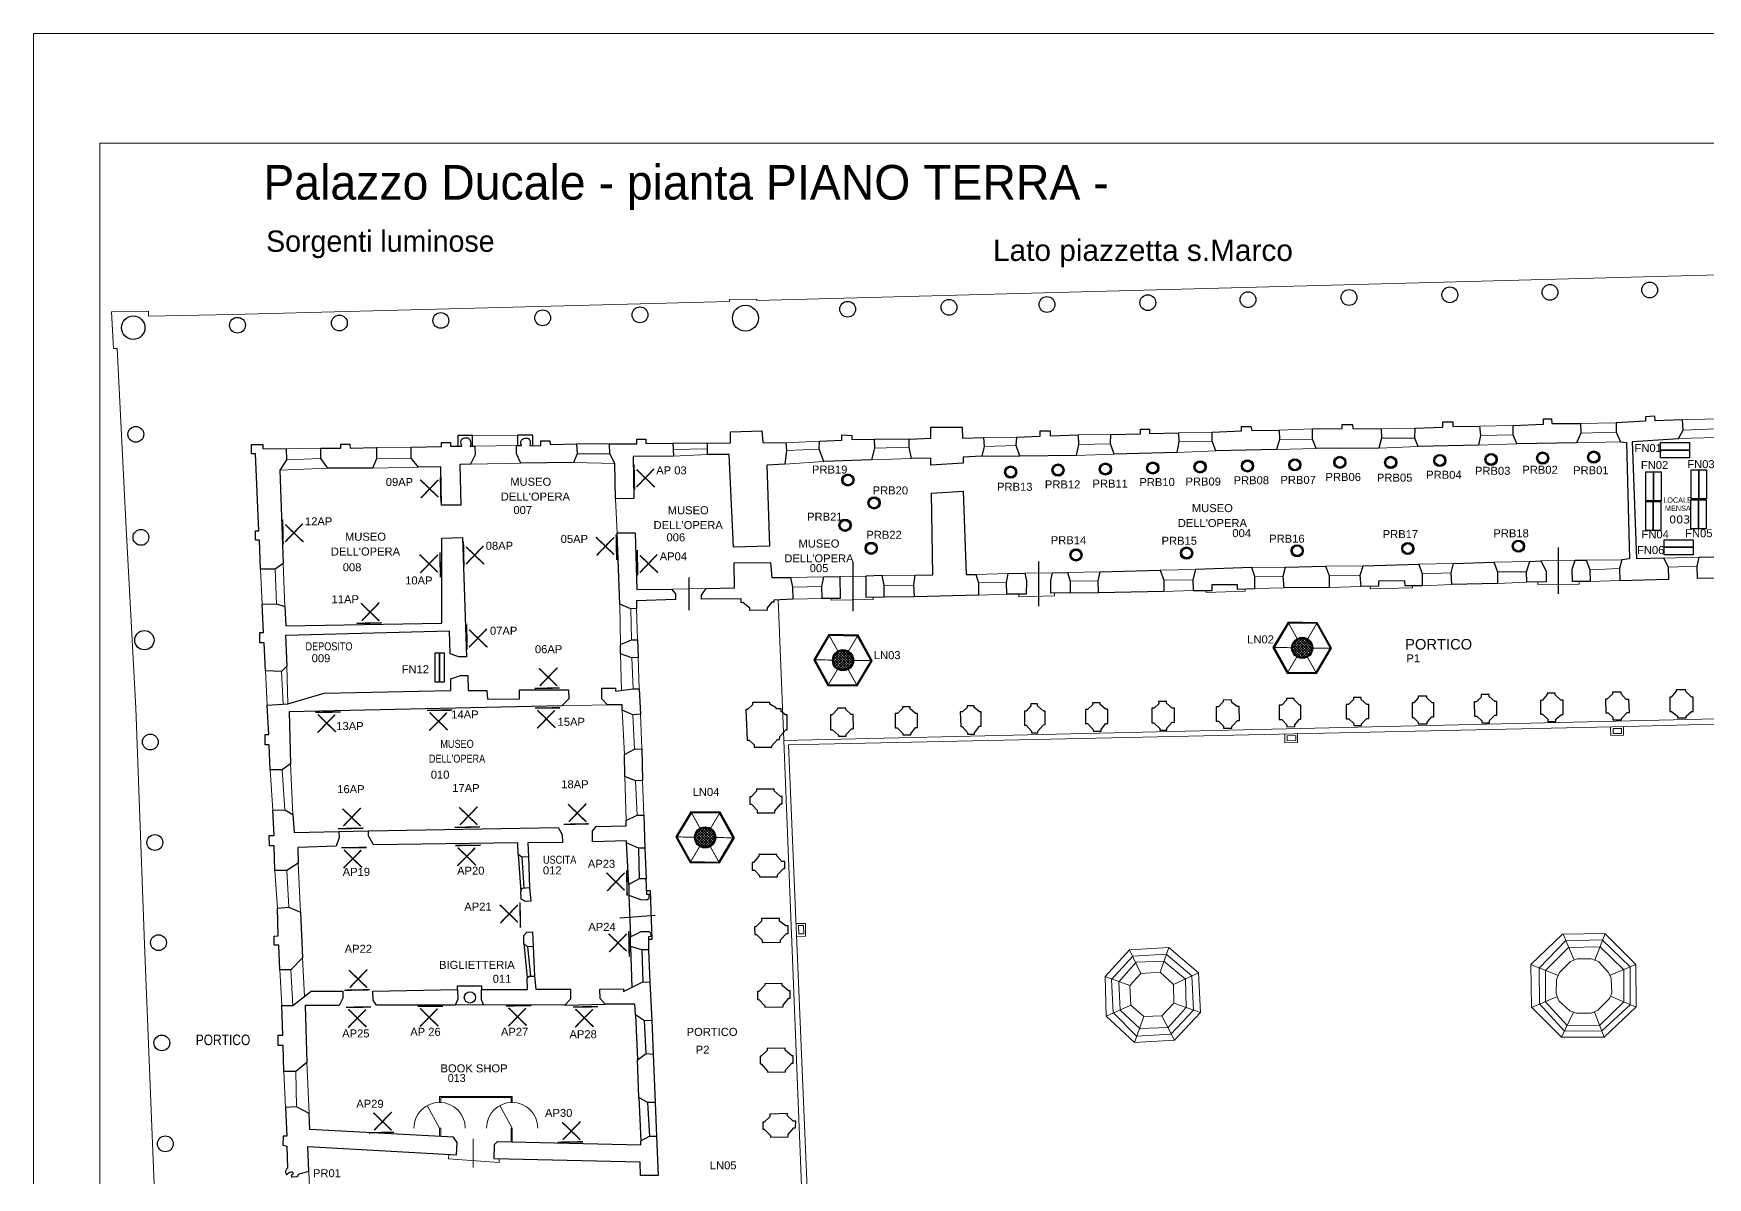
# Model space of a CAD drawing. Header units: millimetres. Extents: x 0 to 5920, y 0 to 7170.
# Drawn here: x 0 to 3138, y 5025 to 7170 of the extents above; entities that cross this region are included whole.
import ezdxf
from ezdxf.enums import TextEntityAlignment as Align

# ---------------------------------------------------------------- set-up
doc = ezdxf.new("R2010")
doc.units = ezdxf.units.MM
for name, color, linetype, lineweight in [('_sottile', 253, 'Continuous', 5), ('LAMPADINE', 30, 'Continuous', 30), ('muri', 7, 'Continuous', 9), ('num.vani', 66, 'Continuous', 9)]:
    doc.layers.add(name, color=color, linetype=linetype, lineweight=lineweight)
doc.styles.add('ducale_200', font='arial.ttf', dxfattribs={"height": 1})

# ---------------------------------------------------------------- blocks, each defined once
blk = doc.blocks.new('re')
at = {"const_width": 0.3}
for points in [[(51.55, 419.05), (51.66, 413.81)], [(55.72, 418.12), (52.08, 414.34)], [(52.09, 417.95), (55.87, 414.31)]]:
    blk.add_lwpolyline(points, dxfattribs=at)
blk = doc.blocks.new('FB')
h = blk.add_hatch(color=256)
edge = h.paths.add_edge_path(flags=16)
edge.add_arc((323.34, 430.98), 1.01, 0, 360)
edge = h.paths.add_edge_path()
edge.add_arc((323.34, 430.98), 1.27, 0, 360)
for radius in [1.27, 1.01]:
    blk.add_circle((323.34, 430.98), radius)

msp = doc.modelspace()

# ---------------------------------------------------------------- hatches: boundary and pattern name
at = {"layer": 'LAMPADINE'}
h = msp.add_hatch(color=256, dxfattribs=at)
h.paths.add_polyline_path([(2404, 5972.1), (2431.1, 6017.5), (2405.4, 6063.7), (2352.5, 6064.5), (2325.3, 6019.1), (2351.1, 5972.9)], flags=16)
h.paths.add_polyline_path([(2405, 5970.3), (2433.2, 6017.5), (2406.4, 6065.5), (2351.5, 6066.4), (2323.2, 6019.2), (2350, 5971.1)])
h = msp.add_hatch(color=256, dxfattribs=at)
h.paths.add_polyline_path([(1543.1, 5948.9), (1570.3, 5994.3), (1544.5, 6040.5), (1491.6, 6041.3), (1464.5, 5995.9), (1490.2, 5949.7)], flags=16)
h.paths.add_polyline_path([(1544.1, 5947.1), (1572.3, 5994.3), (1545.6, 6042.3), (1490.6, 6043.2), (1462.4, 5996), (1489.1, 5947.9)])
at = {"layer": 'LAMPADINE', "linetype": 'Continuous'}
h = msp.add_hatch(color=256, dxfattribs=at)
h.paths.add_polyline_path([(2398, 6018.3, 1), (2358.4, 6018.3, 1)])
h.paths.add_polyline_path([(2360.3, 6018.3, -1), (2396.2, 6018.3, -1)], flags=16)
h = msp.add_hatch(dxfattribs=at)
h.set_pattern_fill('ANSI37', color=256, scale=29.043565, style=0)
h.set_pattern_definition([(45, (-274.5195, 3609.3185), (-2.5671127, 2.5671127), []), (135, (-274.5195, 3609.3185), (-2.5671127, -2.5671127), [])])
edge = h.paths.add_edge_path()
edge.add_arc((2378.2, 6018.3), 17.9, 0, 360)
h = msp.add_hatch(color=256, dxfattribs=at)
h.paths.add_polyline_path([(1537.1, 5995.1, 1), (1497.6, 5995.1, 1)])
h.paths.add_polyline_path([(1499.4, 5995.1, -1), (1535.3, 5995.1, -1)], flags=16)
h = msp.add_hatch(dxfattribs=at)
h.set_pattern_fill('ANSI37', color=256, scale=29.043565, style=0)
h.set_pattern_definition([(45, (-1135.3867, 3586.119), (-2.5671127, 2.5671127), []), (135, (-1135.3867, 3586.119), (-2.5671127, -2.5671127), [])])
edge = h.paths.add_edge_path()
edge.add_arc((1517.4, 5995.1), 17.9, 0, 360)
at = {"layer": 'LAMPADINE'}
h = msp.add_hatch(color=256, dxfattribs=at)
h.paths.add_polyline_path([(1284.7, 5616.9), (1311.8, 5662.3), (1286.1, 5708.6), (1233.2, 5709.4), (1206, 5663.9), (1231.8, 5617.7)], flags=16)
h.paths.add_polyline_path([(1285.7, 5615.1), (1313.9, 5662.3), (1287.2, 5710.3), (1232.2, 5711.2), (1204, 5664), (1230.7, 5615.9)])
at = {"layer": 'LAMPADINE', "linetype": 'Continuous'}
h = msp.add_hatch(color=256, dxfattribs=at)
h.paths.add_polyline_path([(1278.7, 5663.1, 1), (1239.1, 5663.1, 1)])
h.paths.add_polyline_path([(1241, 5663.1, -1), (1276.9, 5663.1, -1)], flags=16)
h = msp.add_hatch(dxfattribs=at)
h.set_pattern_fill('ANSI37', color=256, scale=29.043565, style=0)
h.set_pattern_definition([(45, (-1393.8022, 3254.141), (-2.5671127, 2.5671127), []), (135, (-1393.8022, 3254.141), (-2.5671127, -2.5671127), [])])
edge = h.paths.add_edge_path()
edge.add_arc((1258.9, 5663.1), 17.9, 0, 360)

# ---------------------------------------------------------------- linework, layer by layer
at = {"layer": '_sottile'}
for p, q in [((3064.4, 6169.9), (3118.3, 6171.7)), ((1406.5, 5844.9), (1396, 6108.3)), ((738.2, 5160.4), (761.2, 5118.2)), ((761.2, 5177.4), (897.2, 5177.4)), ((761.2, 5166.3), (761.2, 5177.4)), ((761.2, 5166.3), (763.4, 5166.3)), ((763.4, 5166.3), (763.4, 5175.2)), ((763.4, 5175.2), (895.1, 5175.2)), ((874.1, 5160.4), (897.2, 5118.2)), ((895.1, 5175.2), (895.1, 5166.3)), ((895.1, 5166.3), (897.2, 5166.3)), ((897.2, 5177.4), (897.2, 5166.3)), ((761.2, 5102.5), (761.2, 5118.2)), ((761.2, 5118.2), (763.4, 5118.2)), ((763.4, 5102.5), (763.4, 5118.2)), ((895.1, 5118.2), (895.1, 5092.1)), ((895.1, 5118.2), (897.2, 5118.2)), ((897.2, 5118.2), (897.2, 5092.1))]:
    msp.add_line(p, q, dxfattribs=at)
for points in [[(290.6, 3409.9), (208.1, 5463.2), (192, 5905.5), (173.7, 6242.4), (156.9, 6579.3), (150, 6579.3), (146.2, 6648.1), (215.7, 6649.6), (215.7, 6640.4), (373.1, 6643.5), (1304.7, 6667.9), (1304.7, 6671.4), (1356.1, 6672.1), (1356.1, 6669.5), (3556.3, 6728.3)], [(2710.7, 6434.2), (2773.7, 6435.3)], [(2899.7, 6439.1), (2966.6, 6440.3)], [(3091.1, 6445.6), (3154.5, 6447.9)], [(907.4, 6416.8), (822.7, 6416.4)], [(1198.1, 6402.1), (1263.1, 6402.1)], [(1410.5, 6402.8), (1473.1, 6405.9)], [(1575.5, 6409.7), (1641.2, 6409.7)], [(1781, 6412.8), (1842.9, 6413.5)], [(1958.2, 6417.4), (2019.3, 6418.1)], [(2146.1, 6421.2), (2209.5, 6422.7)], [(2146.9, 6404.4), (2209.5, 6405.9)], [(2334.8, 6426.5), (2397.5, 6428.8)], [(2397.5, 6409.7), (2335.6, 6409)], [(2525.8, 6428.8), (2590, 6430.3)], [(2526.6, 6411.2), (2589.2, 6411.2)], [(2712.2, 6416.6), (2773.7, 6417.7)], [(2892.5, 6402.8), (2975, 6404.4)], [(2900.5, 6420.8), (2966.6, 6422.7)], [(3083.5, 6410.5), (3155.2, 6412.5)], [(3091.9, 6426.5), (3154.9, 6429)], [(473.9, 6391.4), (538.5, 6392.5)], [(538.9, 6373.1), (474.2, 6371)], [(643.1, 6393.7), (708.1, 6394.4)], [(708.1, 6374.2), (643.1, 6372.7)], [(905.5, 6397.5), (827.2, 6396.7)], [(1017.8, 6400.9), (1079.7, 6400.6)], [(1019, 6382.2), (1080.5, 6382.2)], [(1198.9, 6389.9), (1263.1, 6391.4)], [(1263.1, 6380.7), (1199.6, 6377.6)], [(1411.3, 6388.3), (1472.4, 6390.6)], [(1570.9, 6370.8), (1645.8, 6373.1)], [(1641.2, 6394.4), (1576.3, 6392.9)], [(1777.9, 6377.6), (1849, 6377.6)], [(1781.7, 6396), (1842.1, 6397.5)], [(2025.4, 6381.5), (1954.4, 6379.2)], [(1959, 6399.8), (2018.6, 6400.6)], [(2143.1, 6384.5), (2216.4, 6387.6)], [(2330.2, 6389.9), (2404.3, 6392.2)], [(2595.3, 6396), (2522, 6392.9)], [(2708.4, 6398.3), (2780.6, 6400.6)], [(551.8, 6355.1), (462, 6351.7)], [(635.5, 6355.1), (721.8, 6357)], [(913.2, 6364.3), (819.6, 6362.7)], [(1012.5, 6365.8), (1089.6, 6363.9)], [(1408.2, 6362.4), (1481.5, 6367.7)], [(1091.2, 6297.4), (1094.2, 6234)], [(2825.6, 6181.3), (2889.8, 6182.5)], [(2910.4, 6182.8), (2977.3, 6183.6)], [(3056, 6186.7), (3122.2, 6188.6)], [(425.8, 6165.8), (428.9, 6100.3)], [(453.3, 6166), (455.8, 6101.1)], [(468.3, 6176.5), (470.9, 6095.8)], [(1418.9, 6150), (1481.5, 6151.5)], [(1511.3, 6152.3), (1560.2, 6153)], [(1590.8, 6153.8), (1652.6, 6154.6)], [(1766.5, 6156.1), (1826.8, 6157.6)], [(1858.1, 6158.4), (1910.1, 6159.2)], [(1938.4, 6159.9), (1999.5, 6160.7)], [(2111.8, 6163.7), (2177.8, 6165.3)], [(2283.6, 6169.1), (2347, 6169.9)], [(2289, 6152.3), (2342.5, 6153)], [(2421.9, 6171.4), (2492.2, 6172.1)], [(2486.8, 6154.6), (2428.8, 6153.8)], [(2596.8, 6175.2), (2661.8, 6176.3)], [(2603, 6156.9), (2657.6, 6158.8)], [(2737, 6179), (2805, 6180.5)], [(2798.5, 6161.1), (2743.9, 6160.7)], [(2917.3, 6164.9), (2972.7, 6166.8)], [(1195.8, 6128.6), (1260.8, 6129.4)], [(1477.7, 6133.2), (1422.7, 6132.4)], [(1594.6, 6135.5), (1650.4, 6135.7)], [(1771.1, 6140.1), (1823.8, 6140.8)], [(1914.1, 6121.2), (1914.1, 6115.6), (1846.9, 6114.3), (1847.1, 6119.1)], [(1942.9, 6143.1), (1995.6, 6143.9)], [(1996.4, 6121.7), (1942.9, 6121.7)], [(2173.3, 6145.8), (2118.6, 6145.4)], [(2118.6, 6124), (2173.6, 6125.9)], [(2271, 6129), (2271, 6124.4), (2198.1, 6122.1), (2198.1, 6125.9)], [(2344, 6130.9), (2289.4, 6129.4)], [(2428.8, 6131.7), (2488.4, 6133.2)], [(2584.6, 6134.7), (2584.6, 6130.6), (2505.7, 6129.1), (2505.7, 6133.4)], [(2603, 6134.7), (2658.7, 6137)], [(2744.3, 6138.9), (2799.3, 6141.6)], [(2897.1, 6142.7), (2897.1, 6137.8), (2819.5, 6136.8), (2819.5, 6141.8)], [(2917.7, 6142.7), (2973.5, 6144.6)], [(1098.8, 6100.3), (1100.3, 6024.7)], [(1119.4, 6091.2), (1121, 6033.1)], [(1130.1, 6091.9), (1132.4, 6033.1)], [(1423.5, 6109.5), (1478.5, 6111)], [(1574, 6113.6), (1574, 6109.2), (1495.3, 6107.5), (1495.3, 6111)], [(1594.6, 6114.1), (1651.1, 6114.1)], [(1771.1, 6117.1), (1824.5, 6118.7)], [(1100.3, 6007.1), (1102.3, 5938.5)], [(1121.7, 5999.5), (1124.3, 5941.7)], [(1133.2, 6000.3), (1135.5, 5941.4)], [(435, 5975.1), (438, 5910.9)], [(464.8, 5974.3), (467.8, 5912.6)], [(474.7, 5984.2), (477, 5913.2)], [(990.3, 5909.4), (1075.9, 5911.7)], [(1103.4, 5901.7), (1108, 5818.5)], [(1123.3, 5892.6), (1126.3, 5828.4)], [(1137.8, 5894.1), (1140.1, 5829.1)], [(3654.1, 4350.2), (3060.5, 4341), (2816.1, 4331.9), (1470.8, 4289.9), (1451, 4726.1), (1406.5, 5844.9), (3558.2, 5894.6)], [(1415.5, 5836.8), (2164.9, 5852.8), (2986.8, 5871.2), (3547.2, 5886.1), (3564.5, 5371.1), (3539.5, 5370.5), (3541.8, 5240.7), (3531.6, 5240.7), (3531.6, 5215.5), (3507.4, 5215.2), (3511, 5126.6), (3534.7, 5126.9), (3534.9, 5099.4)], [(2980.1, 5871), (2980.1, 5854.7), (2956.5, 5854.2), (2956.2, 5870.2)], [(1415.5, 5836.8), (1447.9, 5064.3)], [(2369.5, 5857.4), (2369.5, 5841.1), (2345.8, 5840.6), (2345.5, 5856.6)], [(2365.9, 5853.8), (2365.9, 5844.4), (2350.1, 5844.2), (2350.1, 5853.6), (2365.9, 5853.8)], [(2976.6, 5867.4), (2976.6, 5858), (2960.8, 5857.7), (2960.8, 5867.1), (2976.6, 5867.4)], [(443.4, 5789.4), (448.7, 5713.8)], [(466.3, 5789.4), (470.9, 5714.6)], [(481.6, 5800.9), (486.2, 5706.2)], [(1108.7, 5777.2), (1111, 5694.7)], [(1131.7, 5704.6), (1128.6, 5768.8)], [(1141.6, 5769.6), (1143.9, 5704.6)], [(452.5, 5600.7), (457.1, 5530.5)], [(474.7, 5600.7), (478.5, 5532)], [(500.7, 5522.8), (496.1, 5614.5)], [(1429.5, 5501.4), (1446.8, 5501.4), (1447.3, 5477.7), (1430.6, 5477.4)], [(1434, 5497.8), (1443.5, 5497.8), (1443.7, 5482), (1434.3, 5482), (1434, 5497.8)], [(3003.2, 5425), (3004, 5345.6), (2944.4, 5288.3), (2864.2, 5288.3), (2807.7, 5344.8), (2806.9, 5425), (2865.7, 5481.6), (2945.2, 5483.1), (3003.2, 5425)], [(2992.6, 5420.5), (2992.6, 5349.4), (2939.8, 5300.5), (2869.6, 5299.8), (2823, 5350.9), (2822.2, 5418.2), (2871.9, 5469.3), (2940.6, 5470.9), (2992.6, 5420.5)], [(2867.3, 5481.6), (2887.9, 5432.7)], [(2946, 5483.1), (2926.9, 5432.7)], [(504.5, 5437.3), (507.8, 5364.7)], [(2183.6, 5409), (2187.4, 5334.9), (2138.5, 5282.9), (2063.6, 5278.4), (2010.9, 5328), (2008.6, 5402.1), (2054.5, 5452.5), (2127.8, 5456.4), (2183.6, 5409)], [(2171.3, 5403.6), (2174.4, 5339.5), (2131.6, 5294.4), (2067.5, 5290.6), (2023.9, 5334.9), (2020.9, 5396.8), (2060.6, 5440.3), (2123.2, 5444.1), (2171.3, 5403.6)], [(2159.1, 5397.5), (2160.7, 5344.1), (2127, 5306.6), (2073.6, 5305.1), (2036.9, 5339.5), (2034.6, 5392.2), (2066.7, 5428.9), (2118.6, 5431.1), (2159.1, 5397.5)], [(2054.5, 5452.5), (2075.9, 5408.2)], [(2127.8, 5456.4), (2111.8, 5410.5)], [(2981.1, 5415.1), (2981.1, 5354.8), (2936, 5311.2), (2874.9, 5310.4), (2834.4, 5354.8), (2834.4, 5413.6), (2877.2, 5456.4), (2936.8, 5457.9), (2981.1, 5415.1)], [(2952.1, 5409.8), (2957.4, 5399.1), (2958.2, 5370.8), (2954.4, 5360.9), (2932.2, 5339.5), (2920, 5333.4), (2892.5, 5333.4), (2879.5, 5338), (2858.9, 5357), (2854.3, 5370), (2855, 5396.8), (2860.4, 5409.8), (2881, 5430.4), (2893.2, 5435.7), (2920, 5435.7), (2933.7, 5430.4), (2952.1, 5409.8)], [(461.7, 5415.1), (465.5, 5347.9)], [(482.3, 5415.1), (486.2, 5347.9)], [(2008.6, 5402.1), (2055.2, 5385.3)], [(2137, 5387.6), (2137.7, 5352.5), (2114.8, 5328.8), (2081.2, 5327.3), (2056.8, 5348.6), (2055.2, 5385.3), (2075.9, 5408.2), (2111.8, 5410.5), (2137, 5387.6)], [(2183.6, 5409), (2137, 5387.6)], [(2806.9, 5425), (2858.1, 5404.4)], [(3003.2, 5425), (2954.4, 5404.4)], [(2010.9, 5328), (2056.8, 5348.6)], [(2187.4, 5334.9), (2137.7, 5352.5)], [(2807.7, 5344.1), (2856.6, 5364.7)], [(2864.2, 5288.3), (2886.4, 5335.7)], [(2944.4, 5288.3), (2926.1, 5335.7)], [(3004, 5344.8), (2955.9, 5365.5)], [(2063.6, 5278.4), (2081.2, 5327.3)], [(2138.5, 5282.9), (2114.8, 5328.8)], [(512.1, 5240.9), (516.7, 5145.4)], [(469.3, 5224.1), (472.4, 5156.9)], [(491.5, 5224.1), (493, 5157.7)], [(824, 5098.3), (824, 5044.1)], [(872.7, 5060.7), (872.7, 5053.8), (778, 5060.7), (778.7, 5069.1)], [(1447.9, 5064.3), (1458.6, 4809.7)], [(515.9, 5037.3), (521, 4914.2)]]:
    msp.add_lwpolyline(points, dxfattribs=at)
for centre in [(761.2, 5118.2), (897.2, 5118.2)]:
    msp.add_arc(centre, 48.1, 0, 180, dxfattribs=at)
at = {"layer": 'LAMPADINE'}
for points in [[(3103.8, 6403), (3103.8, 6388.7), (3049.5, 6388.7), (3049.5, 6403)], [(3103.8, 6388.7), (3103.8, 6374.5), (3049.5, 6374.5), (3049.5, 6388.7)], [(3022.2, 6348.5), (3036.5, 6348.5), (3036.5, 6294.2), (3022.2, 6294.2)], [(3036.5, 6348.5), (3050.7, 6348.5), (3050.7, 6294.2), (3036.5, 6294.2)], [(3107.2, 6352.3), (3121.4, 6352.3), (3121.4, 6298), (3107.2, 6298)], [(3121.4, 6352.3), (3135.6, 6352.3), (3135.6, 6298), (3121.4, 6298)], [(3021.9, 6292.9), (3036.1, 6292.9), (3036.1, 6238.6), (3021.9, 6238.6)], [(3036.1, 6292.9), (3050.4, 6292.9), (3050.4, 6238.6), (3036.1, 6238.6)], [(3106.6, 6296), (3120.8, 6296), (3120.8, 6241.7), (3106.6, 6241.7)], [(3120.8, 6296), (3135, 6296), (3135, 6241.7), (3120.8, 6241.7)], [(3110.8, 6221), (3110.8, 6206.8), (3056.5, 6206.8), (3056.5, 6221)], [(3110.8, 6206.8), (3110.8, 6192.6), (3056.5, 6192.6), (3056.5, 6206.8)], [(2405, 5970.3), (2433.2, 6017.5), (2406.4, 6065.5), (2351.5, 6066.4), (2323.2, 6019.2), (2350, 5971.1)], [(2404, 5972.1), (2431.1, 6017.5), (2405.4, 6063.7), (2352.5, 6064.5), (2325.3, 6019.1), (2351.1, 5972.9)], [(1544.1, 5947.1), (1572.3, 5994.3), (1545.6, 6042.3), (1490.6, 6043.2), (1462.4, 5996), (1489.1, 5947.9)], [(1543.1, 5948.9), (1570.3, 5994.3), (1544.5, 6040.5), (1491.6, 6041.3), (1464.5, 5995.9), (1490.2, 5949.7)], [(761.3, 6008.7), (752.3, 6008.7), (752.3, 5954.6), (761.3, 5954.6)], [(770.2, 6008.7), (761.3, 6008.7), (761.3, 5954.6), (770.2, 5954.6)], [(1285.7, 5615.1), (1313.9, 5662.3), (1287.2, 5710.3), (1232.2, 5711.2), (1204, 5664), (1230.7, 5615.9)], [(1284.7, 5616.9), (1311.8, 5662.3), (1286.1, 5708.6), (1233.2, 5709.4), (1206, 5663.9), (1231.8, 5617.7)]]:
    msp.add_lwpolyline(points, close=True, dxfattribs=at)
at = {"layer": 'LAMPADINE', "const_width": 1.81}
for points in [[(2351.5, 6066.4), (2368.6, 6035.6)], [(2406.4, 6065.5), (2388.4, 6035.3)], [(1490.6, 6043.2), (1507.7, 6012.4)], [(1545.6, 6042.3), (1527.5, 6012.1)], [(1462.4, 5996), (1497.6, 5995.4)], [(1537.1, 5994.8), (1572.3, 5994.3)], [(2323.2, 6019.2), (2358.4, 6018.6)], [(2368.1, 6001.3), (2350, 5971.1)], [(2387.9, 6001), (2405, 5970.3)], [(2398, 6018), (2433.2, 6017.5)], [(1507.2, 5978.1), (1489.1, 5947.9)], [(1527, 5977.8), (1544.1, 5947.1)], [(1232.2, 5711.2), (1249.3, 5680.4)], [(1287.2, 5710.3), (1269.1, 5680.1)], [(1204, 5664), (1239.1, 5663.4)], [(1278.7, 5662.8), (1313.9, 5662.3)], [(1248.8, 5646.2), (1230.7, 5615.9)], [(1268.6, 5645.9), (1285.7, 5615.1)]]:
    msp.add_lwpolyline(points, dxfattribs=at)
at = {"layer": 'LAMPADINE', "linetype": 'Continuous'}
for centre, radius in [((2378.2, 6018.3), 19.8), ((2378.2, 6018.3), 17.9), ((1517.4, 5995.1), 19.8), ((1517.4, 5995.1), 17.9), ((1258.9, 5663.1), 19.8), ((1258.9, 5663.1), 17.9)]:
    msp.add_circle(centre, radius, dxfattribs=at)
at = {"layer": 'muri', "linetype": 'Continuous', "ltscale": 0.1}
for p, q in [((0, 2970), (0, 7170)), ((0, 7170), (2960, 7170)), ((2960, 7170), (5920, 7170))]:
    msp.add_line(p, q, dxfattribs=at)
at = {"layer": 'muri', "linetype": 'ByBlock', "lineweight": 30}
for p, q in [((765.7, 6224.1), (803.9, 6224.9)), ((765.7, 6064.4), (765.7, 6224.1)), ((803.9, 6224.9), (811.6, 6001.8)), ((428.9, 6100.3), (455.8, 6101.1)), ((431.1, 6046.9), (428.9, 6100.3)), ((455.8, 6101.1), (470.9, 6095.8)), ((470.9, 6095.8), (473.2, 6059.8)), ((473.2, 6059.8), (765.7, 6064.4)), ((424.3, 6027.8), (424.3, 6046.9)), ((424.3, 6046.9), (431.1, 6046.9)), ((432.7, 6027.8), (424.3, 6027.8)), ((435, 5975.1), (432.7, 6027.8)), ((779.5, 6049.9), (472.5, 6041.2)), ((472.5, 6041.2), (474.7, 5984.2)), ((781, 6007.1), (779.5, 6049.9)), ((797.1, 6001.8), (781, 6007.1)), ((811.6, 6001.8), (797.1, 6001.8)), ((464.8, 5974.3), (435, 5975.1)), ((474.7, 5984.2), (464.8, 5974.3)), ((782.5, 5960.5), (800.1, 5966.7)), ((800.1, 5966.7), (813.9, 5966.7)), ((813.9, 5966.7), (814.6, 5938.4)), ((477, 5913.2), (544.9, 5933.2)), ((544.9, 5933.2), (782.5, 5938.4)), ((782.5, 5938.4), (782.5, 5960.5)), ((814.6, 5938.4), (849.8, 5938.4)), ((849.8, 5938.4), (851.3, 5922.3)), ((910.9, 5923.1), (910.9, 5939.9)), ((910.9, 5939.9), (1002.6, 5939.9)), ((1002.6, 5939.9), (1003.3, 5923.1)), ((438, 5910.9), (477, 5913.2)), ((441.1, 5855.9), (438, 5910.9)), ((990.3, 5909.4), (479.3, 5898.7)), ((851.3, 5922.3), (910.9, 5923.1)), ((1003.3, 5923.1), (990.3, 5909.4)), ((479.3, 5898.7), (481.6, 5800.9)), ((434.2, 5836.8), (434.2, 5855.9)), ((434.2, 5855.9), (441.1, 5855.9)), ((441.8, 5836.8), (434.2, 5836.8)), ((443.4, 5789.4), (441.8, 5836.8)), ((466.3, 5789.4), (443.4, 5789.4)), ((481.6, 5800.9), (466.3, 5789.4))]:
    msp.add_line(p, q, dxfattribs=at)
at = {"layer": 'muri'}
msp.add_lwpolyline([(124.2, 6964.5), (5642.1, 6964.5), (5642.1, 3206.1), (124.2, 3206.1)], close=True, dxfattribs=at)
at = {"layer": 'muri', "linetype": 'ByBlock', "lineweight": 30}
for points in [[(2283.6, 6425.8), (2334.8, 6426.5), (2335.6, 6409), (2330.2, 6389.9), (2216.4, 6387.6), (2209.5, 6405.9), (2209.5, 6422.7), (2264.5, 6425), (2264.5, 6433.4), (2282.1, 6433.4), (2283.6, 6425.8)], [(2525.8, 6428.8), (2526.6, 6411.2), (2522, 6392.9), (2404.3, 6392.2), (2397.5, 6409.7), (2397.5, 6428.8), (2453.2, 6429.6), (2453.2, 6437.2), (2472.3, 6437.2), (2473.1, 6429.6), (2525.8, 6428.8)], [(2710.7, 6434.2), (2712.2, 6416.6), (2708.4, 6398.3), (2595.3, 6396), (2589.2, 6411.2), (2590, 6430.3), (2641.9, 6431.9), (2641.9, 6441.8), (2660.3, 6441.8), (2660.3, 6433.4), (2710.7, 6434.2)], [(2899.7, 6439.1), (2900.5, 6420.8), (2892.5, 6402.8), (2780.6, 6400.6), (2773.7, 6417.7), (2773.7, 6435.3), (2830.2, 6437.6), (2830.2, 6447.9), (2845.1, 6447.5), (2845.9, 6438.8), (2899.7, 6439.1)], [(827.2, 6396.7), (827.6, 6379.9), (819.2, 6362.7), (799.4, 6362), (800.9, 6286), (765, 6286), (763.8, 6357.4), (721.8, 6357), (708.1, 6374.2), (708.1, 6394.4), (764.6, 6396), (764.6, 6403.6), (781.4, 6403.6), (781.4, 6396.7), (802.8, 6396.7), (802, 6398.6), (801.6, 6401.7), (801.3, 6404.4), (801.6, 6407), (802.8, 6409.7), (805.1, 6411.2), (807.8, 6412), (811.2, 6412), (813.9, 6412), (815.8, 6410.5), (817.7, 6409), (818.8, 6407), (819.2, 6404), (819.6, 6401.3), (818.5, 6396.7), (827.2, 6396.7)], [(823, 6396.4), (822.7, 6416.4), (795.2, 6416.2), (795.5, 6396.7)], [(935.7, 6397.5), (935.7, 6417), (907.4, 6416.8), (907.1, 6397.5)], [(1198.1, 6402.1), (1199.6, 6377.6), (1124, 6376.9), (1125.5, 6298.2), (1091.2, 6297.4), (1089.6, 6363.9), (1080.5, 6382.2), (1079.7, 6400.6), (1130.9, 6400.6), (1130.9, 6409.7), (1147.7, 6409.7), (1147.7, 6401.3), (1198.1, 6402.1)], [(1410.5, 6402.8), (1411.3, 6388.3), (1408.2, 6362.4), (1374.6, 6360.8), (1379.9, 6208.8), (1311.9, 6207.3), (1304.3, 6380.7), (1263.1, 6380.7), (1263.1, 6402.1), (1306.6, 6402.8), (1306.6, 6423.5), (1365.4, 6425), (1366.9, 6403.6), (1410.5, 6402.8)], [(1575.5, 6409.7), (1576.3, 6392.9), (1570.9, 6370.8), (1481.5, 6367.7), (1472.4, 6390.6), (1473.1, 6405.9), (1515.1, 6407.4), (1515.1, 6417.4), (1534.2, 6416.6), (1534.2, 6409), (1575.5, 6409.7)], [(1781, 6412.8), (1781.7, 6396), (1777.9, 6377.6), (1742.8, 6376.1), (1742.8, 6364.7), (1681.7, 6360.8), (1681.7, 6373.8), (1645.8, 6373.1), (1641.2, 6394.4), (1641.2, 6409.7), (1681.7, 6411.2), (1681.7, 6431.9), (1740.5, 6431.9), (1741.3, 6411.2), (1781, 6412.8)], [(1958.2, 6417.4), (1959, 6399.8), (1954.4, 6379.2), (1849, 6377.6), (1842.1, 6397.5), (1842.9, 6413.5), (1887.2, 6415.1), (1887.2, 6425), (1905.5, 6425), (1905.5, 6415.8), (1958.2, 6417.4)], [(2146.1, 6421.2), (2146.9, 6404.4), (2143.1, 6384.5), (2025.4, 6381.5), (2018.6, 6400.6), (2019.3, 6418.1), (2075.1, 6419.7), (2075.1, 6428.1), (2091.9, 6428.1), (2091.9, 6420.4), (2146.1, 6421.2)], [(473.9, 6391.4), (474.2, 6371), (462, 6351.7), (468.3, 6176.5), (453.3, 6166), (425.8, 6165.8), (423.8, 6220), (416.4, 6220), (416.1, 6237.6), (422.5, 6237.8), (416.1, 6382.2), (408.5, 6382.2), (408.5, 6399.5), (429.9, 6399.5), (429.9, 6391.9), (473.9, 6391.4)], [(643.1, 6393.7), (643.1, 6372.7), (635.5, 6355.1), (551.8, 6355.1), (538.9, 6373.1), (538.5, 6392.5), (575.9, 6392.5), (575.9, 6400.2), (593.1, 6400.2), (593.5, 6392.9), (643.1, 6393.7)], [(1742.8, 6311.9), (1748.1, 6156.1), (1766.5, 6156.1), (1771.1, 6140.1), (1771.1, 6117.1), (1651.1, 6114.1), (1650.4, 6137), (1652.6, 6154.6), (1685.5, 6155.3), (1683.2, 6308.1), (1742.8, 6311.9)], [(1195.8, 6128.6), (1203.5, 6119.4), (1203.5, 6108.7), (1130.1, 6106.4), (1130.1, 6091.9), (1119.4, 6091.2), (1098.8, 6100.3), (1094.2, 6234), (1127.8, 6234), (1130.9, 6127.8), (1195.8, 6128.6)], [(2857.7, 6206.5), (2857.7, 6119.8)], [(2910.4, 6182.8), (2917.3, 6164.9), (2917.7, 6142.7), (2884.5, 6142.7), (2884.1, 6165.7), (2889.8, 6182.5), (2910.4, 6182.8)], [(3119.1, 6148.2), (3118.3, 6171.7), (3122.2, 6188.6), (3149.7, 6189.2), (3152.7, 6188.2), (3155.3, 6185.6), (3157, 6183.3), (3158.6, 6180.3), (3158.8, 6177.7), (3158.8, 6173.9), (3157.8, 6170.1), (3156.5, 6167.3), (3155.5, 6165.3), (3154, 6163.7), (3153.2, 6148.7), (3119.1, 6148.2)], [(1381.5, 6178.3), (1383.7, 6150), (1418.9, 6150), (1422.7, 6132.4), (1423.5, 6109.5), (1387.6, 6108), (1387.6, 6104.2), (1383.7, 6104.2), (1375.3, 6093.5), (1375.3, 6088.9), (1342.5, 6088.1), (1342.5, 6092.7), (1329.5, 6103.4), (1326.5, 6102.6), (1326.5, 6110.3), (1252.4, 6109.5), (1252.4, 6117.1), (1260.8, 6129.4), (1314.2, 6130.9), (1313.5, 6177.5), (1381.5, 6178.3)], [(1511.3, 6152.3), (1512.1, 6111), (1478.5, 6111), (1477.7, 6133.2), (1481.5, 6151.5), (1511.3, 6152.3)], [(1535.8, 6179.7), (1535.8, 6086.9)], [(1560.2, 6153), (1560.2, 6113.3), (1594.6, 6114.1), (1594.6, 6135.5), (1590.8, 6153.8), (1560.2, 6153)], [(1858.1, 6158.4), (1861.2, 6143.9), (1861, 6119.2), (1824.5, 6118.7), (1823.8, 6140.8), (1826.8, 6157.6), (1858.1, 6158.4)], [(1884.1, 6180), (1884.1, 6096.5)], [(1938.4, 6159.9), (1942.9, 6143.1), (1942.9, 6121.7), (1907, 6121), (1907, 6144.6), (1910.1, 6159.2), (1938.4, 6159.9)], [(2111.8, 6163.7), (2118.6, 6145.4), (2118.6, 6124), (1996.4, 6121.7), (1995.6, 6143.9), (1999.5, 6160.7), (2111.8, 6163.7)], [(2289.4, 6129.4), (2289, 6152.3), (2283.6, 6169.1), (2177.8, 6165.3), (2173.3, 6145.8), (2173.6, 6125.9), (2209.2, 6125.9), (2209.2, 6137.4), (2256.5, 6137.4), (2256.5, 6128.6), (2289.4, 6129.4)], [(2421.9, 6171.4), (2428.8, 6153.8), (2428.8, 6131.7), (2344, 6130.9), (2342.5, 6153), (2347, 6169.9), (2421.9, 6171.4)], [(2596.8, 6175.2), (2603, 6156.9), (2603, 6134.7), (2570.9, 6134.7), (2570.6, 6143.9), (2521.2, 6143.1), (2521.2, 6133.9), (2488.4, 6133.2), (2486.8, 6154.6), (2492.2, 6172.1), (2596.8, 6175.2)], [(2737, 6179), (2743.9, 6160.7), (2744.3, 6138.9), (2658.7, 6137), (2657.6, 6158.8), (2661.8, 6176.3), (2737, 6179)], [(2825.6, 6181.3), (2835.2, 6162.2), (2835.2, 6142), (2799.3, 6141.6), (2798.5, 6161.1), (2805, 6180.5), (2825.6, 6181.3)], [(1228.3, 6150.1), (1228.3, 6088.8)], [(1132.4, 6033.1), (1133.2, 6000.3), (1121.7, 5999.5), (1100.3, 6007.1), (1100.3, 6024.7), (1121, 6033.1), (1132.4, 6033.1)], [(1135.5, 5941.4), (1137.8, 5894.1), (1123.3, 5892.6), (1103.4, 5901.7), (1103.4, 5911.7), (1075.9, 5911.7), (1065.2, 5923.1), (1065.2, 5943), (1091.2, 5942.7), (1090.9, 5936.9), (1124.3, 5941.7), (1135.5, 5941.4)], [(2743, 5918), (2739.2, 5918), (2728.5, 5926.9), (2728.5, 5930.7), (2713.7, 5930.7), (2713.5, 5925.9), (2704.6, 5917), (2700.7, 5917), (2701, 5890.5), (2705.6, 5890.5), (2714.5, 5881.3), (2714.5, 5877.5), (2729.3, 5877.5), (2729.3, 5881.9), (2739.2, 5892.3), (2742.8, 5892.3), (2743, 5918)], [(2867.3, 5920.3), (2862.7, 5920.3), (2852, 5930.5), (2852, 5933.3), (2837.5, 5933.3), (2837.5, 5930.7), (2828.1, 5919.8), (2824.5, 5920.1), (2824.7, 5893.8), (2828.8, 5893.8), (2838.2, 5884.4), (2838.2, 5880.6), (2853.5, 5880.6), (2853.5, 5884.7), (2864, 5893.6), (2867.3, 5893.6), (2867.3, 5920.3)], [(2990.5, 5921.8), (2985.4, 5921.8), (2976, 5932.3), (2976, 5935.6), (2959.7, 5935.6), (2959.7, 5931.8), (2949.3, 5922.1), (2946.7, 5922.1), (2947, 5896.4), (2951.8, 5896.4), (2960.2, 5888.2), (2960.2, 5883.6), (2976.5, 5883.6), (2976.5, 5885.9), (2987.5, 5896.9), (2991.3, 5897.1), (2990.5, 5921.8)], [(3111.2, 5925.7), (3107.6, 5925.7), (3097.2, 5936.6), (3097.2, 5939.7), (3079.1, 5939.7), (3079.1, 5937.1), (3069.7, 5926.2), (3066.9, 5926.2), (3066.9, 5899.2), (3070.5, 5899.2), (3081.4, 5890), (3081.4, 5887.2), (3097.7, 5887.2), (3097.7, 5890), (3107.6, 5899.2), (3111.2, 5899.2), (3111.2, 5925.7)], [(1412.5, 5892.6), (1409.7, 5892.6), (1401.3, 5899.2), (1401.3, 5903.8), (1392.4, 5903.8), (1392.4, 5906), (1380.2, 5912.9), (1380.2, 5916), (1347.8, 5916), (1347.8, 5911.7), (1338.4, 5902.5), (1335.1, 5902.5), (1337.9, 5845.2), (1341.5, 5845.4), (1350.9, 5836.3), (1350.9, 5832.5), (1383.7, 5832.5), (1383.7, 5835), (1394.4, 5846.5), (1398.5, 5846.5), (1398.8, 5852.1), (1410.2, 5864.8), (1413, 5864.8), (1412.5, 5892.6)], [(1536.5, 5893.6), (1532.7, 5893.6), (1522.8, 5903), (1522.8, 5905.5), (1507, 5905.5), (1507, 5903.2), (1497.1, 5892.8), (1493.8, 5892.8), (1494, 5864.8), (1497.6, 5864.8), (1508.8, 5854.9), (1509, 5852.6), (1523, 5852.6), (1523, 5855.9), (1533.2, 5866.6), (1536.8, 5866.6), (1536.5, 5893.6)], [(1657, 5895.1), (1653.2, 5895.1), (1643.5, 5903.8), (1643.5, 5908.1), (1629, 5908.1), (1629.2, 5904.8), (1619.5, 5895.4), (1615.2, 5895.4), (1615.2, 5868.4), (1619, 5868.4), (1629.7, 5857.7), (1629.7, 5855.1), (1644.2, 5855.1), (1644.2, 5857.4), (1653.2, 5868.9), (1657, 5868.9), (1657, 5895.1)], [(1776.1, 5898.4), (1773.1, 5898.4), (1763.2, 5906.8), (1763.2, 5909.9), (1749.9, 5909.9), (1749.9, 5906.8), (1741.5, 5898.2), (1736.9, 5898.2), (1738, 5870.7), (1740.8, 5870.7), (1750.9, 5859.7), (1750.9, 5856.6), (1763.9, 5856.6), (1763.9, 5859.2), (1773.3, 5871.4), (1776.4, 5871.4), (1776.1, 5898.4)], [(1896.6, 5899.9), (1893.3, 5899.9), (1882.1, 5909.4), (1882.1, 5913.2), (1869.3, 5913.2), (1869.3, 5909.4), (1860.7, 5899.9), (1857.4, 5899.9), (1857.4, 5873.5), (1860.4, 5873.5), (1870.9, 5862.3), (1870.9, 5858.9), (1882.6, 5859.2), (1882.6, 5862.3), (1893, 5874.2), (1896.6, 5874.5), (1896.6, 5899.9)], [(2013.5, 5903.2), (2009.7, 5903.2), (1999.5, 5912.4), (1999.5, 5915), (1985, 5915), (1985.2, 5911.7), (1975.8, 5902.7), (1972.2, 5902.7), (1972.2, 5876.5), (1975.5, 5876.5), (1986.5, 5865.6), (1986.5, 5862), (2001, 5862), (2001, 5865.1), (2010.2, 5876.3), (2013.5, 5876.3), (2013.5, 5903.2)], [(2138.8, 5905.3), (2134.4, 5905.3), (2124, 5914.5), (2124, 5917.5), (2109, 5917.5), (2109.2, 5913.7), (2100.8, 5905), (2096.5, 5905), (2096.2, 5878), (2100, 5878), (2111, 5867.1), (2111, 5864.3), (2124.5, 5864.3), (2124.5, 5867.9), (2134.2, 5878.8), (2139, 5878.5), (2138.8, 5905.3)], [(2260.2, 5908.3), (2255.9, 5908.3), (2246, 5916.2), (2245.4, 5920.6), (2230.2, 5920.8), (2230.2, 5917), (2221.5, 5907.8), (2216.9, 5907.8), (2216.9, 5881.1), (2221.5, 5881.1), (2230.4, 5871.7), (2230.4, 5867.9), (2246.5, 5867.6), (2246.5, 5871.2), (2256.9, 5882.4), (2260.7, 5882.4), (2260.2, 5908.3)], [(2375.6, 5911.1), (2372.8, 5911.1), (2363.1, 5920.8), (2363.1, 5923.6), (2348.8, 5923.6), (2348.8, 5920.6), (2339.9, 5910.9), (2335.1, 5910.9), (2335.1, 5883.9), (2339.7, 5883.9), (2349.3, 5874.2), (2349.3, 5870.4), (2364.4, 5870.7), (2364.4, 5874.2), (2373.3, 5884.9), (2375.8, 5884.9), (2375.6, 5911.1)], [(2503.1, 5912.4), (2499.3, 5912.4), (2488.6, 5921.3), (2488.6, 5925.1), (2474.1, 5925.1), (2474.1, 5921.3), (2464.9, 5912.2), (2460.6, 5912.2), (2460.6, 5885.4), (2465.2, 5885.2), (2475.1, 5876.3), (2475.1, 5872.9), (2489.1, 5872.9), (2489.1, 5876), (2499.1, 5886.2), (2503.1, 5886.2), (2503.1, 5912.4)], [(2625.1, 5915.5), (2621.8, 5915.5), (2611.4, 5924.6), (2611.4, 5927.7), (2595.6, 5927.7), (2595.6, 5924.4), (2587.4, 5915.2), (2583.9, 5915.2), (2584.1, 5887.5), (2586.9, 5887.5), (2595.6, 5878.8), (2595.6, 5875.7), (2612.4, 5875.7), (2612.4, 5878.8), (2621.3, 5889.2), (2625.1, 5889.2), (2625.1, 5915.5)], [(1140.1, 5829.1), (1141.6, 5769.6), (1128.6, 5768.8), (1108.7, 5777.2), (1108, 5818.5), (1126.3, 5828.4), (1140.1, 5829.1)], [(1403.1, 5740), (1400.3, 5740), (1388.1, 5750.2), (1388.1, 5753.5), (1355, 5753.5), (1355, 5749.4), (1345.3, 5739), (1343, 5739), (1343, 5725.3), (1345.8, 5725.3), (1356.2, 5713.8), (1356.5, 5709.2), (1389.4, 5709), (1389.4, 5713), (1400.6, 5726), (1403.4, 5726), (1403.1, 5740)], [(572.5, 5674.1), (573.2, 5662.6), (567.1, 5646.6), (495.3, 5644.3), (496.1, 5614.5), (474.7, 5600.7), (452.5, 5600.7), (451, 5647.3), (442.6, 5647.3), (441.8, 5666.4), (451, 5666.4), (448.7, 5713.8), (470.9, 5714.6), (486.2, 5706.2), (488.4, 5672.5), (572.5, 5674.1)], [(983.5, 5681.7), (991.1, 5668.7), (991.9, 5653.4), (926.9, 5652.7), (927.7, 5626.7), (915.5, 5625.9), (908.6, 5631.3), (907.8, 5652.7), (637.4, 5648.9), (628.2, 5665.7), (628.2, 5675.6), (983.5, 5681.7)], [(1143.9, 5704.6), (1146.2, 5642.8), (1134, 5642.8), (1111.8, 5652.7), (1111.8, 5656.5), (1047.6, 5655), (1047.6, 5674.8), (1054.5, 5683.2), (1111, 5684.8), (1111, 5694.7), (1131.7, 5704.6), (1143.9, 5704.6)], [(572.5, 5674.1), (628.2, 5675.6)], [(1116.1, 5574.8), (1111.8, 5652.7)], [(908.6, 5631.3), (913.2, 5561.8)], [(915.5, 5625.9), (919.4, 5568.2)], [(927.7, 5626.7), (930, 5569.4)], [(1134, 5642.8), (1135.2, 5585.5)], [(1146.2, 5642.8), (1148.5, 5585.2)], [(1408.4, 5618.1), (1402.6, 5618.1), (1393.2, 5628.5), (1393.2, 5631.3), (1359.8, 5631.3), (1359.8, 5627.7), (1349.4, 5616.3), (1346.8, 5616.3), (1347.1, 5601.8), (1351.4, 5601.8), (1360.8, 5591.8), (1360.8, 5589), (1394.7, 5589.3), (1394.7, 5592.8), (1405.9, 5604.6), (1408.4, 5604.6), (1408.4, 5618.1)], [(1148.5, 5585.2), (1135.2, 5585.5), (1116.1, 5574.8), (1116.1, 5554.6), (1137.5, 5546.5), (1149.5, 5546.2), (1154.3, 5549.3), (1154.3, 5556.2), (1149.5, 5556.2), (1148.5, 5585.2)], [(930, 5569.4), (932.3, 5543.4), (922.3, 5542.7), (913.9, 5547.3), (913.2, 5561.8), (916.2, 5567.9), (930, 5569.4)], [(1116.1, 5554.6), (1118.9, 5476.7)], [(1149.2, 5563.8), (1156.1, 5563.8), (1158.9, 5471.9), (1153, 5471.4)], [(500.7, 5522.8), (504.5, 5437.3), (482.3, 5415.1), (461.7, 5415.1), (460.2, 5460.9), (451, 5460.9), (451, 5477.7), (458.7, 5478.5), (457.1, 5530.5), (478.5, 5532), (500.7, 5522.8)], [(1099.3, 5512.2), (1165.1, 5517.1)], [(1414.3, 5497.1), (1410.2, 5497.1), (1398.5, 5506.3), (1398.5, 5510.9), (1364.9, 5510.9), (1364.9, 5506), (1354, 5495.1), (1351.7, 5495.1), (1351.9, 5481.1), (1355, 5481.1), (1365.9, 5470.1), (1365.9, 5466.3), (1400.3, 5466.8), (1400.3, 5471.1), (1411.5, 5482.8), (1414.3, 5482.8), (1414.3, 5497.1)], [(935.3, 5486.2), (936.9, 5458.6), (926.2, 5457.9), (919.3, 5464), (919.3, 5479.3), (924.6, 5485.4), (935.3, 5486.2)], [(919.3, 5464), (925.4, 5399.8)], [(1139, 5486.9), (1153.8, 5486.9), (1157.4, 5483.6), (1157.4, 5477), (1153, 5476.7), (1153, 5452.3), (1140.1, 5452.3), (1118.9, 5458.6), (1118.9, 5476.7), (1139, 5486.9)], [(926.2, 5457.9), (931.5, 5402.9)], [(936.9, 5458.6), (939.2, 5402.9)], [(1118.9, 5458.6), (1121.7, 5381.9)], [(1140.1, 5452.3), (1142.4, 5392.2)], [(1153, 5452.3), (1155.3, 5391.4)], [(1006.4, 5378.4), (1006.4, 5360.1), (995.7, 5348.6), (843.7, 5349.4), (839.8, 5358.6), (839.8, 5377.7), (926.2, 5377.7), (925.4, 5399.8), (929.2, 5402.9), (939.2, 5402.9), (941.4, 5378.4), (1006.4, 5378.4)], [(580.1, 5374.6), (580.1, 5361.6), (573.2, 5347.9), (509.1, 5347.9), (512.1, 5240.9), (491.5, 5224.1), (469.3, 5224.1), (467.8, 5273), (458.7, 5273), (458.7, 5292.1), (467.1, 5292.1), (465.5, 5347.9), (486.2, 5347.9), (520.5, 5374.6), (580.1, 5374.6)], [(794.8, 5377.7), (795.5, 5360.1), (790.2, 5348.6), (642.8, 5348.6), (636.6, 5357.8), (635.9, 5374.6), (794.8, 5377.7)], [(794.8, 5377.7), (794.8, 5384.5), (839.8, 5384.5), (839.8, 5377.7)], [(1155.3, 5391.4), (1159.2, 5319.6), (1145.4, 5318.9), (1128.6, 5330.3), (1127.1, 5350.2), (1071.3, 5350.2), (1062.1, 5360.9), (1061.4, 5378.4), (1105.7, 5379.2), (1105.7, 5373.9), (1142.4, 5392.2), (1155.3, 5391.4)], [(1418.4, 5375.4), (1415.1, 5375.4), (1403.6, 5385.6), (1403.6, 5388.9), (1370.8, 5388.6), (1370.8, 5385.8), (1359.3, 5373.9), (1357.3, 5373.9), (1357.3, 5359.1), (1359.8, 5359.1), (1371, 5347.4), (1371, 5345.1), (1405.1, 5345.6), (1405.1, 5348.4), (1415.8, 5361.4), (1418.4, 5361.4), (1418.4, 5375.4)], [(843.5, 5349.4), (790.4, 5348.6)], [(995.7, 5348.6), (1071.3, 5350.2)], [(1128.6, 5330.3), (1132.4, 5246.3)], [(1148.5, 5257.7), (1145.4, 5318.9)], [(1159.2, 5319.6), (1161.5, 5257)], [(1161.5, 5257), (1165.3, 5166.1), (1150.8, 5166.1), (1134.7, 5175.2), (1132.4, 5246.3), (1148.5, 5257.7), (1161.5, 5257)], [(1424.2, 5253.9), (1421.4, 5253.9), (1409.2, 5264.4), (1409.2, 5268.2), (1375.3, 5267.2), (1375.3, 5263.6), (1364.1, 5253.2), (1361.9, 5253.2), (1361.9, 5238.4), (1363.9, 5238.4), (1376.1, 5225.1), (1376.1, 5223.1), (1409.5, 5223.6), (1409.5, 5226.7), (1421.7, 5239.7), (1424, 5239.7), (1424.2, 5253.9)], [(476.4, 5043.5), (475.6, 5042.1), (474.4, 5040.9), (473.2, 5038.4), (472.5, 5036.4), (472.4, 5034.7), (472.7, 5033.4), (473.4, 5031.4), (474.4, 5031.1), (475.1, 5031.2), (475.9, 5031.8), (477, 5033.1), (477.5, 5033.9), (479.2, 5034.9), (481, 5035.4), (483.2, 5036.2), (485.1, 5036.2), (485.7, 5035.8), (486.4, 5035), (486.5, 5033.6), (486.2, 5032.6), (485.2, 5031.3), (484.4, 5030.4), (483.6, 5029.7), (483.4, 5028.8), (483.3, 5027.8), (483.9, 5027), (485.4, 5026.6), (494.1, 5027.1), (495.3, 5028.2), (495.9, 5029.7), (496.5, 5031), (497.2, 5032.2), (498.4, 5032.7), (515.9, 5037.3), (514.4, 5083.6), (793.2, 5068.3), (794, 5091.2), (787.1, 5101.1), (518.2, 5115.7), (516.7, 5145.4), (493, 5157.7), (472.4, 5156.9), (474.7, 5102.7), (467.8, 5102.7), (467.1, 5085.9), (474.7, 5084.3), (476.4, 5043.3)], [(1134.7, 5175.2), (1138.5, 5094.3)], [(1150.8, 5166.1), (1154.6, 5102.7)], [(1165.3, 5166.1), (1167.6, 5102.7)], [(1428.8, 5131.2), (1424.2, 5131.2), (1413.5, 5141.1), (1413.5, 5145.2), (1380.2, 5144.4), (1380.2, 5139.3), (1369.7, 5129.1), (1367.2, 5129.1), (1367.2, 5116.4), (1369.5, 5116.4), (1381.5, 5104.4), (1381.5, 5101.1), (1414.8, 5101.9), (1414.8, 5106), (1425.5, 5118.5), (1428.6, 5118.5), (1428.8, 5131.2)], [(1167.6, 5102.7), (1170.6, 5029.3), (1137.8, 5029.3), (1137, 5054.5), (863.5, 5060.7), (864.3, 5087.4), (869.6, 5092.7), (1138.5, 5086.6), (1138.5, 5094.3), (1154.6, 5102.7), (1167.6, 5102.7)]]:
    msp.add_lwpolyline(points, dxfattribs=at)
msp.add_lwpolyline([(3091.1, 6445.6), (3039.9, 6444.1), (3039.2, 6452.5), (3021.6, 6451.7), (3021.6, 6443.3), (2966.6, 6440.3), (2966.6, 6422.7), (2975, 6404.4), (2985.7, 6403.6), (2991.8, 6185.1), (2977.3, 6183.6), (2972.7, 6166.8), (2973.5, 6144.6), (3065.1, 6146.9), (3064.4, 6169.9), (3056, 6186.7), (3005.5, 6185.1), (3005.5, 6185.1), (2997.1, 6405.1), (3083.5, 6410.5), (3091.9, 6426.5)], close=True, dxfattribs=at)
for points, format in [([(866.6, 6362.7, 0, 13.6, 0), (866.6, 6383.3, 0, 0, 0), (866.6, 6416.8, 0, 0, 0)], "xyseb"), ([(1017.8, 6400.9), (1019, 6382.2), (1012.5, 6365.8), (913.2, 6364.3), (905.5, 6381.8), (905.5, 6397.5), (914.6, 6397.9), (913.6, 6400.6), (913.8, 6403.1), (913.8, 6405.7, 0.173214), (914.6, 6407.7), (915.9, 6409.2), (918.3, 6410.9), (921.1, 6411.5), (924.4, 6411.6, -0.044003), (927.9, 6410.8), (929.2, 6408.9, -0.145032), (930.7, 6406.1, -0.071068), (931, 6402.9), (931, 6399.5), (930.4, 6397.1), (951, 6397.9), (951, 6406.3), (967.8, 6406.3), (968.2, 6399.8), (1017.8, 6400.9)], "xyb")]:
    msp.add_lwpolyline(points, format=format, dxfattribs=at)
for centre, radius in [((2276.4, 6671), 14.8), ((2465.9, 6675.1), 14.8), ((2654.9, 6680.2), 14.8), ((2842.5, 6684.8), 14.8), ((3029.4, 6689.1), 14.8), ((1136.8, 6642.6), 14.8), ((1334.4, 6636.2), 24.3), ((1526.1, 6653.1), 14.8), ((1716.1, 6656.6), 14.8), ((1899.7, 6662), 14.8), ((2088.7, 6665.5), 14.8), ((187, 6618.5), 22), ((382.4, 6623.1), 14.8), ((573.4, 6627.3), 14.8), ((763.6, 6632.1), 14.8), ((954.4, 6637), 14.8), ((191.9, 6418.7), 14.8), ((201.4, 6225.4), 14.8), ((207.9, 6032.7), 18.1), ((219.1, 5841.8), 14.8), ((227.4, 5653.5), 14.8), ((234.3, 5465.8), 14.8), ((818, 5363.2), 10.6), ((240.7, 5277.8), 14.8), ((247.1, 5088.7), 14.8)]:
    msp.add_circle(centre, radius, dxfattribs=at)

# ---------------------------------------------------------------- block references
at = {"layer": 'LAMPADINE', "xscale": 9.033835601794323, "yscale": 9.03383560179418, "zscale": 9.033835601794319}
for name, p in [('FB', (-645.5, 2466)), ('FB', (-556.7, 2468)), ('FB', (-472.3, 2472.7)), ('FB', (-377, 2472.5)), ('FB', (-285, 2476.2)), ('FB', (-188.9, 2478.1)), ('FB', (-92.2, 2480.7)), ('FB', (3.5, 2482.5)), ('re', (659.9, 2576.8)), ('FB', (-1394.4, 2439.6)), ('FB', (-1089.4, 2454.5)), ('FB', (-1000.6, 2458.2)), ('FB', (-911.8, 2460.2)), ('FB', (-823.1, 2462.1)), ('FB', (-734.3, 2464.1)), ('FB', (-1345.4, 2396.6)), ('re', (1.3, 2473.9)), ('FB', (-1399.8, 2354.7)), ('re', (340.1, 2432.1)), ('FB', (-1350.8, 2311.7)), ('FB', (-345, 2311.2)), ('FB', (-137.7, 2315.6)), ('re', (665.9, 2416.2)), ('FB', (-966.9, 2299.2)), ('FB', (-759.6, 2302.6)), ('FB', (-552.3, 2306.9)), ('re', (346.1, 2276.5))]:
    msp.add_blockref(name, p, dxfattribs=at)
at = {"layer": 'LAMPADINE', "yscale": 9.03383560179418, "zscale": 9.033835601794319}
for p, xscale, rotation in [((1229.5, 10076.5), 9.033835601794323, 180), ((1558.9, 9968.8), 9.033835601794323, 180), ((1228.5, 9935.9), 9.033835601794323, 180), ((4391.1, 5598.5), 9.03383560179418, 90), ((4724.8, 5476.5), 9.03383560179418, 90), ((-3205.8, 6397.5), 9.033835601794344, 269.4895509031202), ((-2996.3, 6401.1), 9.033835601794344, 269.4895509031202), ((-2794.2, 6405.4), 9.033835601794344, 269.4895509031202), ((4356.4, 5213.6), 9.03383560179418, 90), ((4575.2, 5216), 9.03383560179418, 90), ((4779.2, 5221.8), 9.03383560179418, 90), ((-2943.4, 6147.8), 9.033835601794344, 269.4895509031202), ((-3156.9, 6143.6), 9.033835601794344, 269.4895509031202), ((1578.5, 9339.7), 9.033835601794323, 180), ((1378.5, 9279.7), 9.033835601794323, 180), ((1582.5, 9225.3), 9.033835601794323, 180), ((4368.5, 4910.8), 9.03383560179418, 90), ((-3148.5, 5844.5), 9.033835601794344, 269.4895509031202), ((-3013.9, 5846.2), 9.033835601794344, 269.4895509031202), ((-2848.2, 5847.2), 9.033835601794344, 269.4895509031202), ((-2723, 5845.1), 9.033835601794344, 269.4895509031202), ((4414.3, 4643.6), 9.03383560179418, 90), ((4768.1, 4625.8), 9.03383560179418, 90)]:
    msp.add_blockref('re', p, dxfattribs=dict(at, xscale=xscale, rotation=rotation))

# ---------------------------------------------------------------- texts
at = {"layer": 'LAMPADINE', "color": 150, "char_height": 15, "width": 767, "attachment_point": 1, "style": 'ducale_200'}
for s, insert in [('FN01 ', (3001, 6400.5)), ('FN03 ', (3099.9, 6370.2)), ('FN02 ', (3012.9, 6368.6)), ('FN04 ', (3014.1, 6238.7)), ('FN05 ', (3095.9, 6240.7)), ('FN06 ', (3005.7, 6209.2))]:
    msp.add_mtext(s, dxfattribs=dict(at, insert=insert))
at = {"layer": 'LAMPADINE', "color": 150, "char_height": 15, "attachment_point": 1, "line_spacing_factor": 0.75, "style": 'ducale_200'}
for s, insert, width in [('AP 03', (1167.3, 6358.6), 767), ('PRB19 ', (1459.2, 6360.1), 767), ('PRB08', (2249.5, 6340), 767), ('PRB07', (2337.3, 6340.6), 767), ('PRB06 ', (2421.8, 6346.2), 767), ('PRB05', (2518.2, 6344.9), 767), ('PRB04', (2610.5, 6350.3), 767), ('PRB03 ', (2701.9, 6357.7), 767), ('PRB02 ', (2790.7, 6359.7), 767), ('PRB01 ', (2885.9, 6358.8), 767), ('09AP  ', (660.3, 6336.8), 767), ('PRB20 \\P   ', (1572.9, 6321), 767), ('PRB13', (1806.1, 6327.8), 767), ('PRB12', (1895.8, 6332.2), 767), ('PRB11', (1985, 6333.7), 767), ('PRB10', (2072.9, 6336.6), 767), ('PRB09    ', (2159.3, 6337.6), 767), ('12AP ', (508.9, 6263), 109.277), ('PRB21', (1450.1, 6271.7), 767), ('08AP', (847.7, 6217.2), 767), ('05AP  ', (988.2, 6230), 767), ('PRB22 ', (1561.1, 6237.8), 767), ('PRB14', (1906.8, 6227.7), 767), ('PRB15', (2114.5, 6226.6), 767), ('PRB16', (2316.2, 6230.5), 767), ('PRB17', (2529, 6239.1), 767), ('PRB18', (2736.4, 6240.6), 767), ('AP04 ', (1173.7, 6197.4), 767), ('10AP ', (696.7, 6152.2), 767), ('11AP ', (558.8, 6116.9), 767), ('07AP', (855.7, 6057.9), 767), ('LN02 ', (2275, 6041.7), 767), ('06AP ', (939.9, 6023.3), 767), ('LN03', (1575.2, 6012.2), 767), ('FN12 ', (690.1, 5985.8), 767), ('14AP ', (783.1, 5901.1), 767), ('13AP ', (567.6, 5879.3), 767), ('15AP', (982.4, 5887.2), 767), ('16AP', (569.3, 5761), 767), ('17AP', (785, 5763.2), 767), ('18AP \\P ', (989.2, 5770.1), 767), ('LN04 \\P ', (1235.6, 5755.7), 767), ('AP23 ', (1039.1, 5621.1), 767), ('AP19 ', (579.6, 5606), 767), ('AP20', (794, 5608.2), 767), ('AP21 ', (807.5, 5540.8), 767), ('AP24 ', (1040, 5502.9), 767), ('AP22', (583.3, 5461.8), 767), ('AP25 ', (578.6, 5303.1), 767), ('AP 26', (706.2, 5306.1), 767), ('AP27 \\P ', (876.2, 5306.1), 767), ('AP28 ', (1004.6, 5301.6), 767), ('AP29 ', (605, 5171.2), 767), ('AP30', (958.8, 5154.1), 767), ('LN05 ', (1267.7, 5055.9), 767), ('PR01 ', (523.8, 5041.1), 767)]:
    msp.add_mtext(s, dxfattribs=dict(at, insert=insert, width=width))
at = {"layer": 'muri', "linetype": 'ByBlock', "lineweight": 30, "style": 'ducale_200'}
for s, height, p in [("DELL'OPERA", 15, (940.8, 6294.4)), ('MUSEO', 15, (932.1, 6322.2)), ('MUSEO', 15, (1227.2, 6268.8)), ('MUSEO', 15, (2209.7, 6272.8)), ("DELL'OPERA", 15, (1227.2, 6241)), ("DELL'OPERA", 15, (2209.7, 6244.9)), ('MUSEO', 15, (622.3, 6219.2)), ('MUSEO', 15, (1472.3, 6206.4)), ("DELL'OPERA", 15, (622.3, 6191.4)), ("DELL'OPERA", 15, (1472.3, 6178.6)), ('PORTICO', 19.74, (2633.8, 6015.2)), ('BIGLIETTERIA', 15, (831.2, 5416.6)), ('PORTICO', 15, (1272, 5291)), ('BOOK SHOP', 15, (825.8, 5222.6))]:
    msp.add_text(s, height=height, dxfattribs=at).set_placement(p, align=Align.CENTER)
at = {"layer": 'muri', "linetype": 'ByBlock', "lineweight": 30, "width": 0.85}
for s, height, p in [('LOCALE', 10, (3081.7, 6290.3)), ('MENSA', 10, (3082.2, 6274.9)), ('DEPOSITO', 15, (554, 6013.7)), ('MUSEO', 15, (793.9, 5830.9)), ("DELL'OPERA", 15, (793.9, 5803.1)), ('USCITA', 15, (986.3, 5613.7)), ('PORTICO', 19.74, (355.3, 5273.7))]:
    msp.add_text(s, height=height, dxfattribs=at).set_placement(p, align=Align.CENTER)
at = {"layer": 'muri', "linetype": 'ByBlock', "lineweight": 30, "insert": (430.9, 6923.5), "char_height": 65, "width": 20000, "attachment_point": 1}
msp.add_mtext('Palazzo Ducale - pianta PIANO TERRA - ', dxfattribs=at)
at = {"layer": 'muri', "char_height": 40, "width": 1389.355, "attachment_point": 1}
for s, insert in [('Sorgenti luminose', (436.1, 6800.7)), ('{\\fArial|b0|i0|c0|p34;Lato piazzetta s.Marco}', (1798.5, 6783.6))]:
    msp.add_mtext(s, dxfattribs=dict(at, insert=insert))
at = {"layer": 'num.vani', "linetype": 'Continuous', "width": 1389.35, "attachment_point": 1}
for s, insert, char_height in [('{\\fArial|b0|i0|c0|p34;007}', (899.6, 6284.2), 15), ('{\\fVerdana|b0|i0|c0|p34;003}', (3066, 6266.6), 15), ('{\\fArial|b0|i0|c0|p34;006}', (1186.5, 6233), 15), ('{\\fArial|b0|i0|c0|p34;004}', (2247.2, 6240.9), 15), ('{\\fArial|b0|i0|c0|p34;008}', (579.7, 6176.9), 15), ('{\\fArial|b0|i0|c0|p34;005}', (1455, 6175.3), 15), ('{\\fArial|b0|i0|c0|p34;009}', (521.4, 6006.4), 15), ('{\\fArial|b0|i0|c0|p34;P1}', (2573.4, 6006.2), 15), ('{\\fArial|b0|i0|c0|p34;010}', (744.7, 5788.1), 15), ('{\\fArial|b0|i0|c0|p34;012}', (954.9, 5608.7), 15), ('{\\fArial|b0|i0|c0|p34;011}', (860.8, 5405.5), 15), ('{\\fArial|b0|i0|c0|p34;P2}', (1241.3, 5272.7), 15), ('{\\H0.8333x;013}', (776.5, 5219.5), 18)]:
    msp.add_mtext(s, dxfattribs=dict(at, insert=insert, char_height=char_height))

doc.saveas('drawing.dxf')
